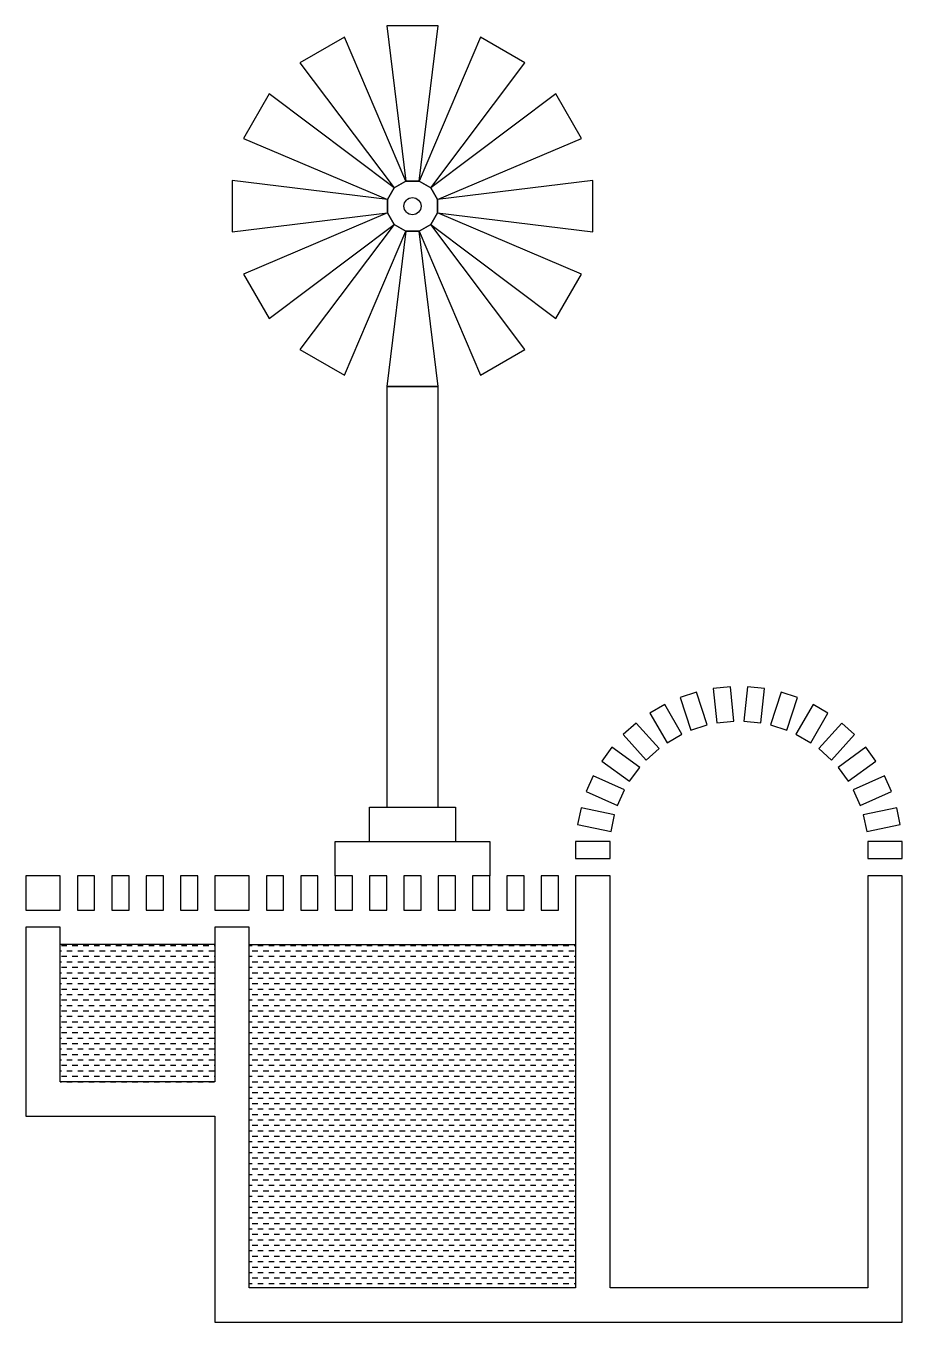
# Model space of a CAD drawing. Header units: millimetres. Extents: x 100 to 610, y 60 to 815.
import ezdxf

# ---------------------------------------------------------------- set-up
doc = ezdxf.new("R2010")
doc.units = ezdxf.units.MM

msp = doc.modelspace()

# ---------------------------------------------------------------- hatches: boundary and pattern name
h = msp.add_hatch()
h.set_pattern_fill('DASH', color=256, style=0)
h.paths.add_polyline_path([(210, 280), (120, 280), (120, 200), (210, 200)])
h.paths.add_polyline_path([(420, 280), (230, 280), (230, 80), (420, 80)])

# ---------------------------------------------------------------- linework, layer by layer
for p, q in [((340, 605), (310, 605)), ((310, 605), (310, 360)), ((340, 360), (340, 605)), ((300, 340), (300, 360)), ((300, 360), (350, 360)), ((310, 360), (340, 360)), ((350, 360), (350, 340)), ((280, 320), (280, 340)), ((280, 340), (300, 340)), ((300, 340), (350, 340)), ((350, 340), (370, 340)), ((370, 340), (370, 320)), ((440, 320), (420, 320)), ((420, 320), (420, 80)), ((440, 80), (440, 320)), ((610, 320), (590, 320)), ((590, 320), (590, 80)), ((610, 60), (610, 320)), ((100, 290), (100, 180)), ((120, 290), (100, 290)), ((120, 200), (120, 290)), ((230, 290), (210, 290)), ((210, 290), (210, 200)), ((230, 80), (230, 290)), ((210, 280), (120, 280)), ((230, 280), (420, 280)), ((210, 200), (120, 200)), ((100, 180), (210, 180)), ((210, 180), (210, 60)), ((420, 80), (230, 80)), ((590, 80), (440, 80)), ((210, 60), (610, 60))]:
    msp.add_line(p, q)
for points in [[(285.49, 808.43), (259.51, 793.43), (314.39, 720.61), (321.12, 724.49), (285.49, 808.43)], [(340, 815), (310, 815), (321.12, 724.49), (328.88, 724.49), (340, 815)], [(390.49, 793.43), (364.51, 808.43), (328.88, 724.49), (335.61, 720.61), (390.49, 793.43)], [(241.57, 775.49), (226.57, 749.51), (310.51, 713.88), (314.39, 720.61), (241.57, 775.49)], [(423.43, 749.51), (408.43, 775.49), (335.61, 720.61), (339.49, 713.88), (423.43, 749.51)], [(220, 725), (220, 695), (310.51, 706.12), (310.51, 713.88), (220, 725)], [(430, 695), (430, 725), (339.49, 713.88), (339.49, 706.12), (430, 695)], [(226.57, 670.49), (241.57, 644.51), (314.39, 699.39), (310.51, 706.12), (226.57, 670.49)], [(408.43, 644.51), (423.43, 670.49), (339.49, 706.12), (335.61, 699.39), (408.43, 644.51)], [(259.51, 626.57), (285.49, 611.57), (321.12, 695.51), (314.39, 699.39), (259.51, 626.57)], [(310, 605), (340, 605), (328.88, 695.51), (321.12, 695.51), (310, 605)], [(364.51, 611.57), (390.49, 626.57), (335.61, 699.39), (328.88, 695.51), (364.51, 611.57)]]:
    msp.add_lwpolyline(points)
for points in [[(321.12, 724.49), (314.39, 720.61), (310.51, 713.88), (310.51, 706.12), (314.39, 699.39), (321.12, 695.51), (328.88, 695.51), (335.61, 699.39), (339.49, 706.12), (339.49, 713.88), (335.61, 720.61), (328.88, 724.49)], [(496.58, 407.87), (490.4, 426.9), (480.89, 423.81), (487.07, 404.78)], [(512.13, 410.11), (510.04, 430), (500.1, 428.96), (502.19, 409.07)], [(527.81, 409.07), (529.9, 428.96), (519.96, 430), (517.87, 410.11)], [(542.93, 404.78), (549.11, 423.81), (539.6, 426.9), (533.42, 407.87)], [(481.83, 402.45), (471.83, 419.77), (463.17, 414.77), (473.17, 397.45)], [(556.83, 397.45), (566.83, 414.77), (558.17, 419.77), (548.17, 402.45)], [(468.53, 394.08), (455.15, 408.94), (447.72, 402.25), (461.1, 387.39)], [(568.9, 387.39), (582.28, 402.25), (574.85, 408.94), (561.47, 394.08)], [(457.26, 383.13), (441.08, 394.88), (435.2, 386.79), (451.38, 375.04)], [(578.62, 375.04), (594.8, 386.79), (588.92, 394.88), (572.74, 383.13)], [(448.52, 370.07), (430.25, 378.21), (426.18, 369.07), (444.45, 360.94)], [(585.55, 360.94), (603.82, 369.07), (599.75, 378.21), (581.48, 370.07)], [(442.68, 355.48), (423.12, 359.64), (421.04, 349.86), (440.6, 345.7)], [(589.4, 345.7), (608.96, 349.86), (606.88, 359.64), (587.32, 355.48)], [(440, 340), (420, 340), (420, 330), (440, 330)], [(590, 330), (610, 330), (610, 340), (590, 340)], [(100, 300), (120, 300), (120, 320), (100, 320)], [(100, 300), (120, 300), (120, 320), (100, 320)], [(130, 300), (140, 300), (140, 320), (130, 320)], [(150, 300), (160, 300), (160, 320), (150, 320)], [(170, 300), (180, 300), (180, 320), (170, 320)], [(190, 300), (200, 300), (200, 320), (190, 320)], [(210, 300), (230, 300), (230, 320), (210, 320)], [(240, 300), (250, 300), (250, 320), (240, 320)], [(260, 300), (270, 300), (270, 320), (260, 320)], [(280, 300), (290, 300), (290, 320), (280, 320)], [(300, 300), (310, 300), (310, 320), (300, 320)], [(320, 300), (330, 300), (330, 320), (320, 320)], [(340, 300), (350, 300), (350, 320), (340, 320)], [(360, 300), (370, 300), (370, 320), (360, 320)], [(380, 300), (390, 300), (390, 320), (380, 320)], [(400, 300), (410, 300), (410, 320), (400, 320)]]:
    msp.add_lwpolyline(points, close=True)
msp.add_circle((325, 710), 5)

doc.saveas('drawing.dxf')
